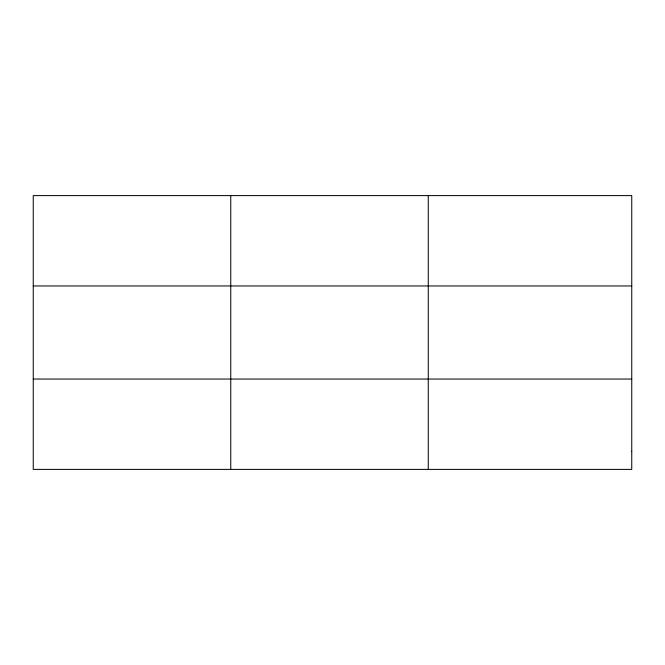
<?xml version="1.0" encoding="UTF-8"?>
<svg xmlns="http://www.w3.org/2000/svg" width="665" height="665" viewBox="0 0 665 665"><rect width="100%" height="100%" fill="white"/><g stroke="black" fill="none" stroke-linecap="round" stroke-linejoin="round"><path stroke-width="1" d="M230.755 195.601L230.755 469.399M428.26 195.601L428.26 469.399M33.25 285.95L631.75 285.95M33.25 379.05L631.75 379.05M631.75 451.327L631.75 469.399L33.25 469.399L33.25 195.601L631.75 195.601L631.75 451.327"/></g></svg>
